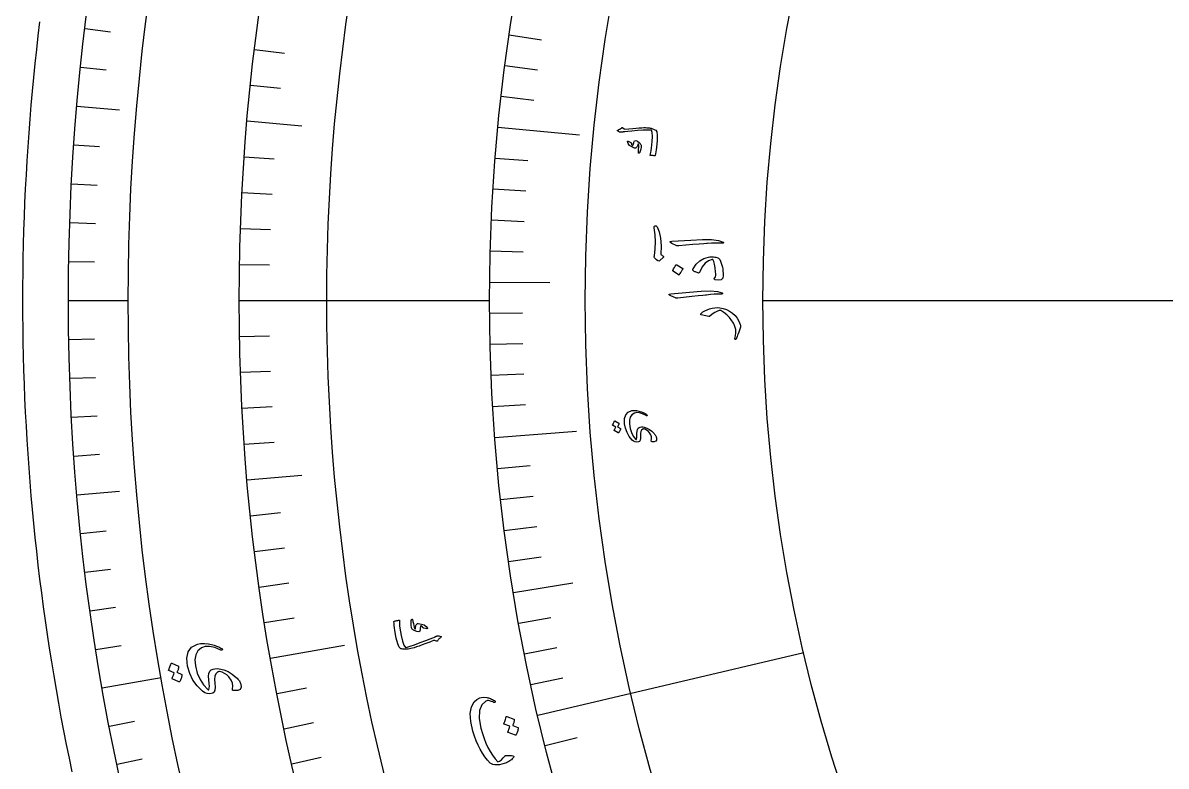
# Model space of a CAD drawing. Header units: millimetres. Extents: x -88 to 88, y -88 to 114.
# Drawn here: x -88 to -43.81, y -18.01 to 10.73 of the extents above; entities that cross this region are included whole.
import ezdxf

# ---------------------------------------------------------------- set-up
doc = ezdxf.new("R2010")
doc.units = ezdxf.units.MM
for name, color, linetype in [('CUT_OUTER', 1, 'Continuous'), ('ENGRAVE', 7, 'Continuous'), ('ENGRAVE_FINE', 8, 'Continuous'), ('TEXT', 5, 'Continuous')]:
    doc.layers.add(name, color=color, linetype=linetype)

msp = doc.modelspace()

# ---------------------------------------------------------------- linework, layer by layer
at = {"layer": 'CUT_OUTER'}
msp.add_lwpolyline([(-86.0919, -18.2258), (-86.2021, -17.6972), (-86.3091, -17.1679), (-86.4128, -16.638), (-86.5133, -16.1075), (-86.6105, -15.5764), (-86.7044, -15.0446), (-86.7951, -14.5124), (-86.8825, -13.9795), (-86.9667, -13.4462), (-87.0475, -12.9123), (-87.1251, -12.3779), (-87.1994, -11.8431), (-87.2705, -11.3078), (-87.3382, -10.7721), (-87.4027, -10.236), (-87.4638, -9.6996), (-87.5217, -9.1627), (-87.5763, -8.6255), (-87.6275, -8.088), (-87.6755, -7.5502), (-87.7202, -7.0121), (-87.7616, -6.4737), (-87.7996, -5.9351), (-87.8344, -5.3962), (-87.8659, -4.8572), (-87.894, -4.318), (-87.9188, -3.7786), (-87.9404, -3.239), (-87.9586, -2.6994), (-87.9735, -2.1596), (-87.9851, -1.6198), (-87.9934, -1.0799), (-87.9983, -0.54), (-88, 0), (-87.9983, 0.54), (-87.9934, 1.0799), (-87.9851, 1.6198), (-87.9735, 2.1596), (-87.9586, 2.6994), (-87.9404, 3.239), (-87.9188, 3.7786), (-87.894, 4.318), (-87.8659, 4.8572), (-87.8344, 5.3962), (-87.7996, 5.9351), (-87.7616, 6.4737), (-87.7202, 7.0121), (-87.6755, 7.5502), (-87.6275, 8.088), (-87.5763, 8.6255), (-87.5217, 9.1627), (-87.4638, 9.6996), (-87.4027, 10.236), (-87.3382, 10.7721)], dxfattribs=at)
at = {"layer": 'ENGRAVE'}
for points in [[(-85.9118, 7.5163), (-84.2681, 7.3725)], [(-79.3369, 6.9411), (-77.2154, 6.7555)], [(-69.6384, 6.7004), (-66.485, 6.397)], [(-69.9564, 0.711), (-67.6333, 0.6874)], [(-86.24, 0), (-83.93, 0)], [(-79.64, 0), (-69.96, 0)], [(-59.4, 0), (59.4, 0)], [(-69.7589, -5.3008), (-66.6, -5.0607)], [(-79.3369, -6.9411), (-77.2154, -6.7555)], [(-85.9118, -7.5163), (-84.2681, -7.3725)], [(-69.0429, -11.2905), (-66.7502, -10.9155)], [(-78.4301, -13.8293), (-75.5702, -13.3251)], [(-68.0973, -16.0361), (-57.8185, -13.6155)], [(-84.9298, -14.9754), (-82.6549, -14.5743)]]:
    msp.add_lwpolyline(points, dxfattribs=at)
for radius in [86.24, 86.24, 83.93, 79.64, 79.64, 76.252, 69.96, 69.96, 66.264, 59.4, 59.4]:
    msp.add_circle((0, 0), radius, dxfattribs=at)
at = {"layer": 'ENGRAVE_FINE'}
for points in [[(-85.5972, 10.51), (-84.6146, 10.3894)], [(-69.2028, 10.2651), (-67.9493, 10.0791)], [(-79.0464, 9.7057), (-77.8934, 9.5641)], [(-85.7676, 9.0145), (-84.783, 8.9111)], [(-69.3683, 9.08), (-68.1118, 8.9156)], [(-79.2037, 8.3246), (-78.0485, 8.2032)], [(-69.5135, 7.8917), (-68.2544, 7.7488)], [(-86.0299, 6.0158), (-85.0423, 5.9467)], [(-79.446, 5.5554), (-78.2872, 5.4744)], [(-69.743, 5.5064), (-68.4797, 5.4067)], [(-86.1218, 4.5135), (-85.1332, 4.4616)], [(-79.5309, 4.168), (-78.3708, 4.1072)], [(-69.8271, 4.3101), (-68.5623, 4.2321)], [(-69.8908, 3.1119), (-68.6248, 3.0556)], [(-86.1875, 3.0097), (-85.1981, 2.9752)], [(-79.5915, 2.7794), (-78.4306, 2.7389)], [(-69.9339, 1.9121), (-68.6671, 1.8775)], [(-86.2269, 1.5051), (-85.237, 1.4878)], [(-79.6279, 1.3899), (-78.4664, 1.3696)], [(-69.9583, -0.491), (-68.6911, -0.4821)], [(-86.2269, -1.5051), (-85.237, -1.4878)], [(-79.6279, -1.3899), (-78.4664, -1.3696)], [(-69.9395, -1.6935), (-68.6727, -1.6628)], [(-86.1875, -3.0097), (-85.1981, -2.9752)], [(-79.5915, -2.7794), (-78.4306, -2.7389)], [(-69.9, -2.8962), (-68.6339, -2.8437)], [(-79.5309, -4.168), (-78.3708, -4.1072)], [(-69.8398, -4.0987), (-68.5748, -4.0245)], [(-86.1218, -4.5135), (-85.1332, -4.4616)], [(-79.446, -5.5554), (-78.2872, -5.4744)], [(-86.0299, -6.0158), (-85.0423, -5.9467)], [(-69.6572, -6.5019), (-68.3955, -6.3841)], [(-69.5348, -7.7018), (-68.2753, -7.5623)], [(-79.2037, -8.3246), (-78.0485, -8.2032)], [(-69.3916, -8.9001), (-68.1347, -8.7389)], [(-85.7676, -9.0145), (-84.783, -8.9111)], [(-79.0464, -9.7057), (-77.8934, -9.5641)], [(-69.2276, -10.0965), (-67.9737, -9.9136)], [(-85.5972, -10.51), (-84.6146, -10.3894)], [(-78.8649, -11.0837), (-77.7147, -10.9221)], [(-85.4007, -12.0023), (-84.4204, -11.8645)], [(-78.6595, -12.4584), (-77.5122, -12.2767)], [(-68.8375, -12.4818), (-67.5907, -12.2557)], [(-85.1782, -13.4909), (-84.2004, -13.336)], [(-68.6114, -13.6701), (-67.3687, -13.4225)], [(-78.1768, -15.196), (-77.0365, -14.9744)], [(-68.3647, -14.855), (-67.1264, -14.5859)], [(-84.6555, -16.4554), (-83.6837, -16.2665)], [(-77.8997, -16.5581), (-76.7635, -16.3166)], [(-67.8094, -17.213), (-66.5811, -16.9012)], [(-77.5988, -17.9151), (-76.467, -17.6538)], [(-84.3554, -17.9303), (-83.3871, -17.7245)]]:
    msp.add_lwpolyline(points, dxfattribs=at)
at = {"layer": 'TEXT'}
for points in [[(-65.0034, 6.5868), (-64.9811, 6.596), (-64.9598, 6.6058), (-64.9396, 6.6162), (-64.9204, 6.6272), (-64.9023, 6.6389), (-64.8852, 6.6515), (-64.8692, 6.665), (-64.8542, 6.6793), (-64.846, 6.6845), (-64.837, 6.6856), (-64.8272, 6.6826), (-64.8166, 6.6754), (-64.761, 6.6332), (-64.755, 6.629), (-64.7498, 6.626), (-64.7455, 6.624), (-64.7421, 6.6232), (-64.5784, 6.6396), (-64.4306, 6.6533), (-64.2987, 6.6642), (-64.1827, 6.6724), (-64.0826, 6.6778), (-63.9988, 6.6804), (-63.9311, 6.68), (-63.8795, 6.6769), (-63.7827, 6.6668), (-63.7522, 6.6618), (-63.7217, 6.6554), (-63.6912, 6.6475), (-63.6608, 6.6381), (-63.6304, 6.6271), (-63.6001, 6.6143), (-63.5698, 6.5999), (-63.5396, 6.5837), (-63.4989, 6.5196), (-63.4804, 6.3858), (-63.4837, 6.1824), (-63.5081, 5.9091), (-63.5189, 5.824), (-63.5311, 5.7455), (-63.5445, 5.6736), (-63.5593, 5.6082), (-63.5624, 5.6024), (-63.5666, 5.5984), (-63.5719, 5.5963), (-63.5783, 5.596), (-63.6088, 5.5968), (-63.6365, 5.5979), (-63.6615, 5.599), (-63.6837, 5.6003), (-63.7034, 5.6017), (-63.7208, 5.6033), (-63.736, 5.6051), (-63.7489, 5.607), (-63.7561, 5.6085), (-63.76, 5.6115), (-63.7605, 5.6158), (-63.7576, 5.6217), (-63.7395, 5.6666), (-63.7239, 5.7252), (-63.7108, 5.7973), (-63.7001, 5.8832), (-63.6759, 6.1403), (-63.6685, 6.3425), (-63.6782, 6.49), (-63.7055, 6.5829), (-63.7657, 6.589), (-63.8762, 6.5881), (-64.0373, 6.58), (-64.2487, 6.5646), (-64.4606, 6.5473), (-64.6209, 6.5334), (-64.7297, 6.523), (-64.7869, 6.5162), (-64.8026, 6.5139), (-64.8173, 6.5117), (-64.831, 6.5096), (-64.8437, 6.5077), (-64.8552, 6.506), (-64.8655, 6.5044), (-64.8745, 6.5028), (-64.8822, 6.5015), (-64.899, 6.4996), (-64.9148, 6.5007), (-64.9295, 6.5047), (-64.9431, 6.5116), (-65.0144, 6.5574), (-65.0191, 6.5611), (-65.0221, 6.5648), (-65.0234, 6.5686), (-65.0229, 6.5725), (-65.0198, 6.577), (-65.0155, 6.5809), (-65.0101, 6.5842), (-65.0034, 6.5868)], [(-64.6317, 6.1429), (-64.6309, 6.1466), (-64.6291, 6.1497), (-64.6263, 6.1522), (-64.6227, 6.1542), (-64.6195, 6.1546), (-64.6161, 6.1545), (-64.6126, 6.1539), (-64.6088, 6.1528), (-64.508, 6.1009), (-64.4978, 6.0948), (-64.4902, 6.0886), (-64.485, 6.0825), (-64.4823, 6.0763), (-64.4777, 6.0505), (-64.4704, 6.0283), (-64.4605, 6.0097), (-64.4481, 5.9945), (-64.4412, 5.9911), (-64.4332, 5.9942), (-64.424, 6.0036), (-64.4138, 6.0195), (-64.4089, 6.0303), (-64.4043, 6.0415), (-64.3998, 6.0531), (-64.3956, 6.0651), (-64.3915, 6.0776), (-64.3877, 6.0908), (-64.384, 6.1046), (-64.3805, 6.119), (-64.3548, 6.1676), (-64.3103, 6.1797), (-64.2472, 6.1553), (-64.1653, 6.0945), (-64.1415, 6.0705), (-64.1233, 6.0475), (-64.1108, 6.0255), (-64.1039, 6.0046), (-64.1014, 5.9821), (-64.1024, 5.9514), (-64.1068, 5.9125), (-64.1148, 5.8654), (-64.1193, 5.8414), (-64.1245, 5.8187), (-64.1303, 5.7973), (-64.1367, 5.7773), (-64.1434, 5.7585), (-64.15, 5.7409), (-64.1564, 5.7246), (-64.1628, 5.7095), (-64.1689, 5.7004), (-64.1756, 5.6941), (-64.1828, 5.6906), (-64.1904, 5.6899), (-64.1981, 5.6918), (-64.2033, 5.6961), (-64.2061, 5.7026), (-64.2065, 5.7114), (-64.2059, 5.7393), (-64.2047, 5.7709), (-64.2028, 5.8062), (-64.2004, 5.8452), (-64.1959, 5.9179), (-64.195, 5.975), (-64.1977, 6.0164), (-64.2041, 6.0421), (-64.2062, 6.0455), (-64.2091, 6.0475), (-64.2129, 6.0482), (-64.2176, 6.0473), (-64.2206, 6.0459), (-64.2235, 6.0429), (-64.2263, 6.0384), (-64.229, 6.0324), (-64.2483, 5.9759), (-64.2574, 5.9525), (-64.2682, 5.9326), (-64.2807, 5.9165), (-64.2948, 5.904), (-64.311, 5.8938), (-64.3272, 5.8883), (-64.3434, 5.8877), (-64.3598, 5.8918), (-64.4682, 5.9385), (-64.5497, 5.9959), (-64.6042, 6.0641), (-64.6317, 6.1429)], [(-63.599, 2.8101), (-63.6003, 2.8356), (-63.5947, 2.8562), (-63.5822, 2.8718), (-63.5629, 2.8825), (-63.5413, 2.8868), (-63.5219, 2.883), (-63.5047, 2.8712), (-63.4897, 2.8515), (-63.4082, 2.656), (-63.3566, 2.4111), (-63.3345, 2.1166), (-63.3412, 1.7722), (-63.3147, 1.7576), (-63.2913, 1.7432), (-63.2708, 1.7288), (-63.2533, 1.7145), (-63.2417, 1.7023), (-63.2361, 1.691), (-63.2363, 1.6807), (-63.2425, 1.6713), (-63.3892, 1.5307), (-63.4148, 1.5211), (-63.4547, 1.5346), (-63.509, 1.5711), (-63.5775, 1.6308), (-63.5883, 1.6469), (-63.5945, 1.6667), (-63.5961, 1.6903), (-63.5931, 1.7176), (-63.5556, 1.9905), (-63.544, 2.2633), (-63.5585, 2.5364), (-63.599, 2.8101)], [(-62.916, 2.2058), (-62.9701, 2.2369), (-62.9886, 2.2611), (-62.9716, 2.2782), (-62.919, 2.2884), (-62.1867, 2.3311), (-61.7372, 2.3553), (-61.3791, 2.3508), (-61.1122, 2.3181), (-60.9367, 2.2577), (-60.9225, 2.2473), (-60.915, 2.2384), (-60.9142, 2.2308), (-60.92, 2.2245), (-60.9289, 2.2197), (-60.9404, 2.2164), (-60.9545, 2.2147), (-60.971, 2.2146), (-61.1001, 2.2192), (-61.2371, 2.2183), (-61.3822, 2.2116), (-61.5353, 2.1992), (-61.5753, 2.1967), (-61.6833, 2.1888), (-61.8594, 2.1754), (-62.1035, 2.1563), (-62.6449, 2.1082), (-62.6737, 2.1076), (-62.7001, 2.1101), (-62.7241, 2.1154), (-62.7458, 2.1238)], [(-62.8698, 1.1372), (-62.8735, 1.1411), (-62.8756, 1.1464), (-62.8762, 1.1533), (-62.8753, 1.1617), (-62.8508, 1.2204), (-62.821, 1.2756), (-62.786, 1.3272), (-62.7458, 1.3752), (-62.7398, 1.3799), (-62.7338, 1.3818), (-62.7278, 1.3811), (-62.7219, 1.3778), (-62.4984, 1.2304), (-62.4931, 1.225), (-62.4919, 1.2182), (-62.4949, 1.2099), (-62.502, 1.2002), (-62.5081, 1.1918), (-62.5173, 1.1785), (-62.5296, 1.1604), (-62.5449, 1.1374), (-62.5633, 1.1091), (-62.5847, 1.0752), (-62.6093, 1.0356), (-62.6368, 0.9903), (-62.6414, 0.9843), (-62.6459, 0.9813), (-62.6504, 0.9814), (-62.6548, 0.9845)], [(-61.9082, 1.0628), (-61.9435, 1.0753), (-61.9753, 1.0876), (-62.0035, 1.0996), (-62.0281, 1.1114), (-62.0494, 1.1228), (-62.0676, 1.1336), (-62.0826, 1.1437), (-62.0944, 1.1533), (-62.1057, 1.168), (-62.1102, 1.1844), (-62.108, 1.2026), (-62.0991, 1.2226), (-61.977, 1.398), (-61.8366, 1.5314), (-61.6779, 1.623), (-61.5012, 1.673), (-61.4509, 1.6793), (-61.4018, 1.6829), (-61.3538, 1.684), (-61.3071, 1.6826), (-61.2619, 1.6784), (-61.2187, 1.6712), (-61.1774, 1.6612), (-61.1381, 1.6483), (-61.1171, 1.6372), (-61.0985, 1.6228), (-61.0822, 1.6051), (-61.0682, 1.5842), (-61.0352, 1.5127), (-61.0069, 1.4392), (-60.9835, 1.3636), (-60.9649, 1.286), (-60.9507, 1.2066), (-60.9405, 1.1259), (-60.9343, 1.0438), (-60.9321, 0.9604), (-60.9504, 0.8617), (-61.0075, 0.8019), (-61.1035, 0.7809), (-61.2385, 0.799), (-61.2532, 0.8048), (-61.2644, 0.8127), (-61.2723, 0.8228), (-61.2768, 0.8351), (-61.2754, 0.8457), (-61.2713, 0.8566), (-61.2646, 0.8678), (-61.2553, 0.8794), (-61.2352, 0.9153), (-61.2235, 0.9642), (-61.2201, 1.0263), (-61.2249, 1.1015), (-61.2456, 1.265), (-61.2695, 1.3986), (-61.2969, 1.5023), (-61.3278, 1.5761), (-61.3322, 1.5799), (-61.3396, 1.5823), (-61.35, 1.5833), (-61.3634, 1.5829), (-61.5055, 1.5361), (-61.6323, 1.4412), (-61.7435, 1.2981), (-61.8389, 1.1066), (-61.8526, 1.0815), (-61.8687, 1.0658), (-61.8872, 1.0596), (-61.9082, 1.0628)], [(-62.9544, 0.1716), (-63.0095, 0.2009), (-63.0287, 0.2245), (-63.0123, 0.2421), (-62.9601, 0.254), (-62.2295, 0.3204), (-61.7811, 0.359), (-61.423, 0.3661), (-61.1552, 0.3421), (-60.9778, 0.2873), (-60.9633, 0.2775), (-60.9555, 0.2688), (-60.9544, 0.2612), (-60.96, 0.2548), (-60.9688, 0.2496), (-60.9802, 0.246), (-60.9942, 0.2438), (-61.0108, 0.2431), (-61.1399, 0.2437), (-61.2768, 0.2383), (-61.4216, 0.2269), (-61.5742, 0.2096), (-61.6141, 0.2058), (-61.7218, 0.1944), (-61.8974, 0.1753), (-62.1407, 0.1483), (-62.6804, 0.0827), (-62.709, 0.0813), (-62.7355, 0.0828), (-62.7597, 0.0874), (-62.7817, 0.095)], [(-61.7867, -0.5562), (-61.7921, -0.5545), (-61.7964, -0.5525), (-61.7996, -0.5501), (-61.8017, -0.5473), (-61.8025, -0.5389), (-61.7989, -0.5286), (-61.7908, -0.5163), (-61.7782, -0.5022), (-61.714, -0.4471), (-61.6396, -0.3995), (-61.5551, -0.3594), (-61.4605, -0.3269), (-61.3585, -0.3014), (-61.258, -0.2857), (-61.1589, -0.2797), (-61.0613, -0.2833), (-60.9326, -0.3089), (-60.809, -0.3514), (-60.6906, -0.4106), (-60.5771, -0.4866), (-60.474, -0.5773), (-60.3897, -0.6811), (-60.324, -0.7981), (-60.2768, -0.9282), (-60.2686, -0.9631), (-60.266, -0.9981), (-60.269, -1.0332), (-60.2775, -1.0684), (-60.3048, -1.1497), (-60.3301, -1.2233), (-60.3534, -1.2889), (-60.3748, -1.3467), (-60.3942, -1.3965), (-60.4118, -1.438), (-60.4275, -1.4712), (-60.4413, -1.4962), (-60.4457, -1.5014), (-60.45, -1.5052), (-60.4545, -1.5075), (-60.4589, -1.5084), (-60.4647, -1.5079), (-60.4701, -1.5064), (-60.4752, -1.5038), (-60.48, -1.5001), (-60.4836, -1.4952), (-60.4855, -1.4892), (-60.4855, -1.4821), (-60.4836, -1.4738), (-60.4711, -1.4233), (-60.461, -1.375), (-60.4531, -1.3291), (-60.4477, -1.2853), (-60.4445, -1.2435), (-60.4438, -1.2032), (-60.4454, -1.1644), (-60.4493, -1.1271), (-60.4561, -1.09), (-60.466, -1.0516), (-60.479, -1.012), (-60.4953, -0.9711), (-60.5148, -0.929), (-60.5379, -0.8856), (-60.5646, -0.841), (-60.5947, -0.795), (-60.6913, -0.666), (-60.7956, -0.5553), (-60.9078, -0.4632), (-61.0279, -0.3896), (-61.0376, -0.3849), (-61.0488, -0.3824), (-61.0615, -0.3821), (-61.0756, -0.384), (-61.1591, -0.4157), (-61.2517, -0.4653), (-61.3534, -0.5329), (-61.4642, -0.6188), (-61.4712, -0.6226), (-61.4775, -0.6249), (-61.4831, -0.6257), (-61.488, -0.625)], [(-63.7196, -5.416), (-63.7036, -5.3503), (-63.7086, -5.2789), (-63.7348, -5.2018), (-63.782, -5.1189), (-63.8247, -5.0673), (-63.8741, -5.0253), (-63.9302, -4.9929), (-63.9931, -4.9703), (-64.0054, -4.9685), (-64.018, -4.9693), (-64.031, -4.9725), (-64.0443, -4.9783), (-64.0841, -5.0131), (-64.1119, -5.0684), (-64.1276, -5.1444), (-64.131, -5.2409), (-64.1332, -5.3361), (-64.1457, -5.4061), (-64.1684, -5.4511), (-64.2015, -5.4709), (-64.2736, -5.479), (-64.3392, -5.4701), (-64.3982, -5.4444), (-64.4506, -5.4017), (-64.5635, -5.2613), (-64.6504, -5.1085), (-64.7112, -4.9435), (-64.7458, -4.7666), (-64.7465, -4.5706), (-64.6986, -4.4207), (-64.6026, -4.3171), (-64.4585, -4.2599), (-64.3779, -4.2518), (-64.2894, -4.2577), (-64.193, -4.2775), (-64.0886, -4.3112), (-64.0594, -4.3234), (-64.0312, -4.336), (-64.0039, -4.349), (-63.9776, -4.3625), (-63.9521, -4.3765), (-63.9273, -4.3911), (-63.9033, -4.4064), (-63.8799, -4.4224), (-63.8701, -4.4312), (-63.8658, -4.4393), (-63.867, -4.4468), (-63.8737, -4.4538), (-63.8824, -4.458), (-63.8912, -4.4595), (-63.9003, -4.4582), (-63.9095, -4.4543), (-64.0465, -4.3819), (-64.1682, -4.3415), (-64.2748, -4.3335), (-64.3663, -4.3579), (-64.4599, -4.4232), (-64.5229, -4.5141), (-64.5549, -4.6306), (-64.556, -4.7727), (-64.5282, -4.9526), (-64.4787, -5.1125), (-64.4078, -5.2525), (-64.3155, -5.3723), (-64.3079, -5.3793), (-64.3008, -5.3816), (-64.294, -5.3792), (-64.2876, -5.372), (-64.277, -5.3442), (-64.2699, -5.2968), (-64.2664, -5.23), (-64.2664, -5.1438), (-64.2627, -5.0557), (-64.2478, -4.9876), (-64.2219, -4.9394), (-64.1849, -4.9112), (-64.1401, -4.896), (-64.0925, -4.8892), (-64.0419, -4.8905), (-63.9885, -4.9002), (-63.8822, -4.9364), (-63.7827, -4.9902), (-63.69, -5.0615), (-63.604, -5.1502), (-63.5834, -5.174), (-63.5653, -5.1971), (-63.5498, -5.2198), (-63.5367, -5.2419), (-63.5261, -5.2633), (-63.5178, -5.2839), (-63.5118, -5.3037), (-63.5081, -5.3227), (-63.5088, -5.3983), (-63.5379, -5.4471), (-63.5955, -5.4691), (-63.6815, -5.4644), (-63.7052, -5.4572), (-63.7194, -5.4468), (-63.7242, -5.433), (-63.7196, -5.416)], [(-64.9074, -4.9503), (-64.9047, -4.9526), (-64.9029, -4.956), (-64.9021, -4.9605), (-64.9022, -4.9661), (-64.908, -4.9864), (-64.9145, -5.0062), (-64.9219, -5.0254), (-64.93, -5.0441), (-64.9391, -5.0623), (-64.9492, -5.0802), (-64.9602, -5.0979), (-64.9723, -5.1152), (-64.9762, -5.1187), (-64.9804, -5.1204), (-64.985, -5.1204), (-64.99, -5.1186), (-65.1481, -5.0336), (-65.1503, -5.0311), (-65.1506, -5.0272), (-65.149, -5.0219), (-65.1455, -5.0152), (-65.1422, -5.0105), (-65.1378, -5.0029), (-65.1322, -4.9924), (-65.1254, -4.9791), (-65.1174, -4.9628), (-65.1079, -4.9433), (-65.0971, -4.9207), (-65.0849, -4.8949), (-65.2076, -4.827), (-65.2114, -4.8237), (-65.2126, -4.8192), (-65.2112, -4.8135), (-65.2071, -4.8066), (-65.2035, -4.8006), (-65.1983, -4.7912), (-65.1912, -4.7784), (-65.1825, -4.7622), (-65.172, -4.7423), (-65.1597, -4.7184), (-65.1458, -4.6907), (-65.1301, -4.659), (-65.1274, -4.6556), (-65.1245, -4.654), (-65.1215, -4.6542), (-65.1184, -4.6561), (-64.9666, -4.7444), (-64.9639, -4.7467), (-64.9622, -4.7501), (-64.9613, -4.7546), (-64.9614, -4.7602), (-64.9656, -4.7774), (-64.9706, -4.7942), (-64.9766, -4.8106), (-64.9834, -4.8266), (-64.9911, -4.8421), (-64.9993, -4.8571), (-65.0083, -4.8717), (-65.0179, -4.8858)], [(-71.8422, -13.0243), (-71.8631, -13.0403), (-71.8827, -13.0567), (-71.901, -13.0734), (-71.918, -13.0904), (-71.9336, -13.1079), (-71.9479, -13.1259), (-71.9608, -13.1446), (-71.9723, -13.1638), (-71.9794, -13.1716), (-71.9885, -13.1755), (-71.9998, -13.1753), (-72.0132, -13.1712), (-72.0847, -13.1449), (-72.0923, -13.1424), (-72.0987, -13.1409), (-72.1039, -13.1401), (-72.1077, -13.1403), (-72.2757, -13.207), (-72.4277, -13.2663), (-72.5637, -13.3181), (-72.6837, -13.3624), (-72.7876, -13.3989), (-72.8754, -13.4275), (-72.9469, -13.4482), (-73.0023, -13.4609), (-73.1076, -13.4803), (-73.1413, -13.4846), (-73.1755, -13.4873), (-73.2101, -13.4884), (-73.2451, -13.4879), (-73.2806, -13.4856), (-73.3166, -13.4815), (-73.353, -13.4755), (-73.39, -13.4677), (-73.4528, -13.4119), (-73.5134, -13.2747), (-73.5713, -13.056), (-73.6258, -12.7557), (-73.6387, -12.6612), (-73.6483, -12.5734), (-73.6543, -12.4922), (-73.6569, -12.4177), (-73.6552, -12.4106), (-73.6518, -12.4052), (-73.6468, -12.4014), (-73.6401, -12.3993), (-73.6074, -12.3918), (-73.5776, -12.3852), (-73.5507, -12.3794), (-73.5267, -12.3746), (-73.5054, -12.3707), (-73.4864, -12.3676), (-73.4697, -12.3653), (-73.4554, -12.3638), (-73.4473, -12.3634), (-73.4424, -12.3654), (-73.4407, -12.37), (-73.4421, -12.3771), (-73.4488, -12.4301), (-73.4489, -12.4971), (-73.4425, -12.578), (-73.4294, -12.6727), (-73.3801, -12.9541), (-73.3277, -13.1716), (-73.2725, -13.3254), (-73.2151, -13.4155), (-73.1497, -13.4034), (-73.0332, -13.3683), (-72.8656, -13.3104), (-72.6469, -13.2297), (-72.4282, -13.1474), (-72.2628, -13.0846), (-72.1508, -13.0412), (-72.0923, -13.017), (-72.0764, -13.0099), (-72.0615, -13.0033), (-72.0476, -12.9971), (-72.0348, -12.9913), (-72.0231, -12.9861), (-72.0127, -12.9813), (-72.0036, -12.9771), (-71.9958, -12.9734), (-71.9786, -12.9664), (-71.9616, -12.9628), (-71.9449, -12.9626), (-71.9283, -12.9656), (-71.8394, -12.991), (-71.8332, -12.9933), (-71.829, -12.9962), (-71.8265, -12.9997), (-71.8259, -13.0038), (-71.8278, -13.0094), (-71.8312, -13.0146), (-71.836, -13.0196), (-71.8422, -13.0243)], [(-72.3658, -12.6778), (-72.3656, -12.6818), (-72.3666, -12.6856), (-72.3688, -12.689), (-72.3722, -12.692), (-72.3754, -12.6934), (-72.379, -12.6943), (-72.3829, -12.6947), (-72.3872, -12.6947), (-72.5092, -12.6699), (-72.5217, -12.6665), (-72.5316, -12.6623), (-72.5388, -12.6574), (-72.5434, -12.6517), (-72.5558, -12.6262), (-72.5698, -12.6052), (-72.5856, -12.5885), (-72.6031, -12.5763), (-72.6114, -12.5747), (-72.6191, -12.5802), (-72.6261, -12.5927), (-72.6324, -12.6122), (-72.6345, -12.6249), (-72.6362, -12.6379), (-72.6377, -12.6513), (-72.6387, -12.665), (-72.6394, -12.6793), (-72.6398, -12.6941), (-72.6397, -12.7096), (-72.6392, -12.7257), (-72.6524, -12.7839), (-72.6961, -12.8095), (-72.7701, -12.8024), (-72.8747, -12.7625), (-72.9069, -12.7441), (-72.9328, -12.7251), (-72.9524, -12.7056), (-72.9657, -12.6856), (-72.9749, -12.6625), (-72.9826, -12.6299), (-72.9889, -12.5876), (-72.9939, -12.5357), (-72.9958, -12.5091), (-72.9967, -12.4837), (-72.9965, -12.4595), (-72.9953, -12.4365), (-72.9935, -12.4148), (-72.9914, -12.3944), (-72.9891, -12.3754), (-72.9865, -12.3577), (-72.9825, -12.3464), (-72.9771, -12.3379), (-72.9705, -12.3322), (-72.9625, -12.3293), (-72.9538, -12.3292), (-72.947, -12.3322), (-72.9423, -12.3383), (-72.9395, -12.3475), (-72.9324, -12.3771), (-72.9249, -12.4107), (-72.9169, -12.4484), (-72.9085, -12.4901), (-72.8928, -12.568), (-72.8775, -12.6283), (-72.8628, -12.671), (-72.8485, -12.6961), (-72.8454, -12.6991), (-72.8417, -12.7004), (-72.8375, -12.7), (-72.8327, -12.6977), (-72.8299, -12.6953), (-72.8277, -12.6914), (-72.8261, -12.6858), (-72.8249, -12.6787), (-72.8206, -12.614), (-72.8176, -12.5867), (-72.8117, -12.5628), (-72.8031, -12.5423), (-72.7916, -12.5252), (-72.7773, -12.5099), (-72.7616, -12.4997), (-72.7445, -12.4944), (-72.726, -12.4941), (-72.5976, -12.5121), (-72.4948, -12.5488), (-72.4175, -12.604), (-72.3658, -12.6778)], [(-79.8967, -15.0172), (-79.8817, -14.9101), (-79.9013, -14.7975), (-79.9552, -14.679), (-80.0436, -14.5547), (-80.1199, -14.4793), (-80.2052, -14.4204), (-80.2996, -14.3778), (-80.4032, -14.3517), (-80.4232, -14.3508), (-80.4432, -14.354), (-80.4633, -14.3612), (-80.4835, -14.3725), (-80.5415, -14.4343), (-80.5769, -14.5269), (-80.5897, -14.6504), (-80.5797, -14.8046), (-80.568, -14.9566), (-80.5765, -15.0703), (-80.6055, -15.1456), (-80.6549, -15.1825), (-80.7684, -15.2069), (-80.8742, -15.2034), (-80.9723, -15.1719), (-81.0627, -15.1122), (-81.2651, -14.9062), (-81.4279, -14.6762), (-81.5509, -14.4224), (-81.634, -14.1452), (-81.6658, -13.8323), (-81.6129, -13.5855), (-81.476, -13.4054), (-81.2554, -13.2919), (-81.1282, -13.2667), (-80.9863, -13.2625), (-80.8298, -13.2793), (-80.6584, -13.3169), (-80.61, -13.3318), (-80.5631, -13.3475), (-80.5177, -13.364), (-80.4737, -13.3814), (-80.431, -13.3997), (-80.3892, -13.4192), (-80.3485, -13.4399), (-80.3088, -13.4617), (-80.2918, -13.4741), (-80.2837, -13.4864), (-80.2845, -13.4986), (-80.2941, -13.5107), (-80.3073, -13.5187), (-80.3212, -13.5225), (-80.3358, -13.5219), (-80.3511, -13.5171), (-80.5804, -13.4229), (-80.7805, -13.3774), (-80.9515, -13.3811), (-81.0934, -13.4341), (-81.2324, -13.5527), (-81.3185, -13.7075), (-81.3514, -13.8984), (-81.3309, -14.1253), (-81.2581, -14.408), (-81.1538, -14.6554), (-81.0185, -14.8673), (-80.8523, -15.0436), (-80.8392, -15.0536), (-80.8274, -15.0561), (-80.817, -15.0511), (-80.808, -15.0387), (-80.7955, -14.9926), (-80.7919, -14.916), (-80.7971, -14.809), (-80.8108, -14.6715), (-80.819, -14.5305), (-80.8061, -14.4196), (-80.7725, -14.3387), (-80.7181, -14.2879), (-80.6492, -14.2567), (-80.5744, -14.2382), (-80.4936, -14.2324), (-80.4071, -14.2393), (-80.2321, -14.2802), (-80.0652, -14.3501), (-79.9063, -14.4488), (-79.7553, -14.5761), (-79.7187, -14.6105), (-79.6862, -14.6445), (-79.6578, -14.678), (-79.6335, -14.711), (-79.6132, -14.7433), (-79.5967, -14.7747), (-79.5839, -14.8052), (-79.575, -14.8348), (-79.564, -14.9551), (-79.6025, -15.0374), (-79.6906, -15.0817), (-79.8283, -15.0881), (-79.8671, -15.0805), (-79.8915, -15.0662), (-79.9013, -15.0451), (-79.8967, -15.0172)], [(-81.8622, -14.4641), (-81.8576, -14.4674), (-81.8542, -14.4726), (-81.8522, -14.4796), (-81.8514, -14.4885), (-81.8574, -14.5219), (-81.8647, -14.5546), (-81.8734, -14.5865), (-81.8834, -14.6176), (-81.8949, -14.6481), (-81.908, -14.6783), (-81.9229, -14.7083), (-81.9393, -14.7379), (-81.9449, -14.7441), (-81.9513, -14.7475), (-81.9587, -14.7482), (-81.9669, -14.7462), (-82.2322, -14.6352), (-82.2361, -14.6316), (-82.2372, -14.6254), (-82.2356, -14.6166), (-82.2311, -14.6053), (-82.2266, -14.5972), (-82.2207, -14.5844), (-82.2134, -14.5668), (-82.2048, -14.5444), (-82.1946, -14.5171), (-82.1827, -14.4844), (-82.1691, -14.4465), (-82.1537, -14.4034), (-82.3598, -14.3139), (-82.3664, -14.3093), (-82.369, -14.3023), (-82.3676, -14.293), (-82.3622, -14.2813), (-82.3575, -14.2712), (-82.3506, -14.2553), (-82.3414, -14.2337), (-82.33, -14.2064), (-82.3164, -14.1729), (-82.3007, -14.1328), (-82.2829, -14.0863), (-82.2629, -14.0332), (-82.2591, -14.0274), (-82.2548, -14.0243), (-82.25, -14.0241), (-82.2447, -14.0267), (-81.989, -14.1442), (-81.9844, -14.1476), (-81.9811, -14.1527), (-81.9791, -14.1598), (-81.9784, -14.1687), (-81.9823, -14.1969), (-81.9876, -14.2246), (-81.9945, -14.2517), (-82.0029, -14.2782), (-82.0126, -14.3042), (-82.0234, -14.3296), (-82.0353, -14.3543), (-82.0484, -14.3784)], [(-69.0417, -17.6729), (-69.0637, -17.7017), (-69.089, -17.7295), (-69.1177, -17.7563), (-69.1497, -17.7819), (-69.1848, -17.8064), (-69.2228, -17.8298), (-69.2638, -17.8519), (-69.3077, -17.8729), (-69.3974, -17.9086), (-69.4887, -17.9352), (-69.5814, -17.9526), (-69.6757, -17.9608), (-69.7622, -17.9586), (-69.8348, -17.9458), (-69.8935, -17.9224), (-69.9384, -17.8884), (-70.0444, -17.771), (-70.1445, -17.643), (-70.2386, -17.5044), (-70.3266, -17.3554), (-70.4082, -17.1957), (-70.4828, -17.0255), (-70.5504, -16.8446), (-70.6108, -16.6531), (-70.6923, -16.2867), (-70.7102, -15.9749), (-70.6651, -15.7184), (-70.5577, -15.5176), (-70.4597, -15.4236), (-70.3447, -15.3651), (-70.213, -15.342), (-70.0645, -15.354), (-70.0313, -15.3617), (-69.9971, -15.3715), (-69.9617, -15.3834), (-69.9252, -15.3975), (-69.8876, -15.4136), (-69.8489, -15.4319), (-69.809, -15.4522), (-69.7681, -15.4746), (-69.7562, -15.4825), (-69.7479, -15.4916), (-69.7432, -15.502), (-69.7421, -15.5136), (-69.7433, -15.5218), (-69.7473, -15.5293), (-69.754, -15.5362), (-69.7634, -15.5424), (-69.7727, -15.5464), (-69.7822, -15.5474), (-69.7919, -15.5455), (-69.8018, -15.5406), (-69.8417, -15.52), (-69.8821, -15.5025), (-69.9232, -15.4881), (-69.9648, -15.4769), (-70.0034, -15.4714), (-70.0394, -15.4718), (-70.0728, -15.4781), (-70.1037, -15.4903), (-70.2674, -15.6347), (-70.3547, -15.8581), (-70.365, -16.1603), (-70.2971, -16.5408), (-70.2403, -16.7454), (-70.176, -16.9378), (-70.1043, -17.1181), (-70.0253, -17.2863), (-69.9391, -17.4423), (-69.8456, -17.5865), (-69.7449, -17.7189), (-69.6372, -17.8393), (-69.5732, -17.8085), (-69.5061, -17.7587), (-69.4361, -17.69), (-69.3629, -17.6024), (-69.3548, -17.5982), (-69.3388, -17.5945), (-69.3147, -17.5915), (-69.2827, -17.589), (-69.2793, -17.5896), (-69.2763, -17.5899), (-69.2739, -17.59), (-69.272, -17.5897), (-69.2276, -17.5897), (-69.177, -17.5933), (-69.1203, -17.6005), (-69.0574, -17.6112), (-69.0374, -17.618), (-69.0281, -17.6305), (-69.0295, -17.6488), (-69.0417, -17.6729)], [(-68.8674, -16.5086), (-68.8623, -16.5116), (-68.8585, -16.5167), (-68.8559, -16.5238), (-68.8546, -16.5329), (-68.859, -16.5676), (-68.8649, -16.6017), (-68.8723, -16.635), (-68.8812, -16.6677), (-68.8916, -16.6999), (-68.9038, -16.7319), (-68.9178, -16.7637), (-68.9336, -16.7953), (-68.9391, -16.802), (-68.9458, -16.806), (-68.9535, -16.8072), (-68.9623, -16.8057), (-69.2496, -16.7104), (-69.254, -16.7069), (-69.2555, -16.7006), (-69.2542, -16.6915), (-69.2501, -16.6795), (-69.2458, -16.6709), (-69.2403, -16.6573), (-69.2336, -16.6387), (-69.2257, -16.6151), (-69.2164, -16.5862), (-69.2056, -16.5519), (-69.1934, -16.512), (-69.1795, -16.4666), (-69.4028, -16.3889), (-69.4101, -16.3846), (-69.4133, -16.3776), (-69.4123, -16.3679), (-69.4072, -16.3555), (-69.4028, -16.3448), (-69.3963, -16.328), (-69.3878, -16.3051), (-69.3773, -16.2762), (-69.3647, -16.2408), (-69.3503, -16.1985), (-69.334, -16.1494), (-69.3158, -16.0935), (-69.3121, -16.0873), (-69.3077, -16.0839), (-69.3026, -16.0833), (-69.2969, -16.0857), (-69.0196, -16.1888), (-69.0145, -16.1919), (-69.0107, -16.197), (-69.0082, -16.2041), (-69.0069, -16.2132), (-69.0094, -16.2425), (-69.0136, -16.2713), (-69.0194, -16.2996), (-69.0268, -16.3275), (-69.0356, -16.3548), (-69.0457, -16.3816), (-69.0569, -16.4078), (-69.0694, -16.4335)]]:
    msp.add_lwpolyline(points, close=True, dxfattribs=at)

doc.saveas('drawing.dxf')
